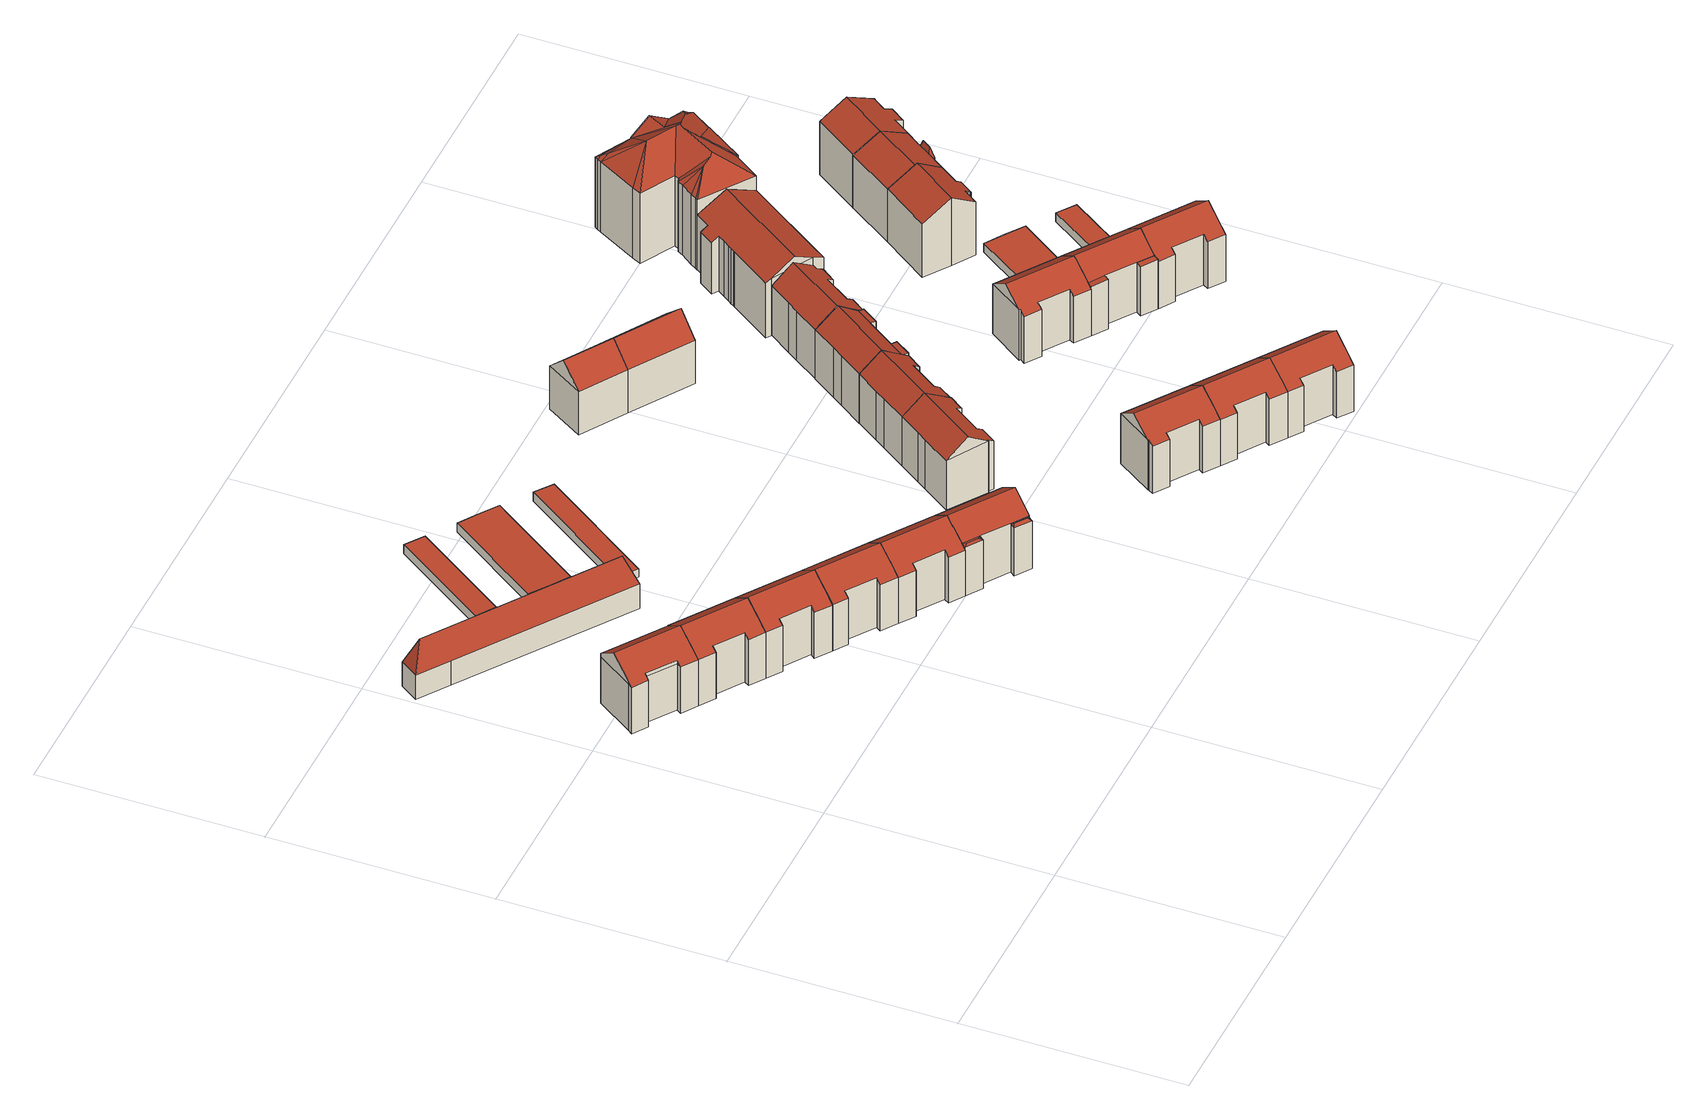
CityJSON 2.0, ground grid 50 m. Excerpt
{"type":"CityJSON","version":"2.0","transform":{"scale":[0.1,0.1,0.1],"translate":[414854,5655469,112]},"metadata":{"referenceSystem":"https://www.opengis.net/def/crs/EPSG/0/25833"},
"CityObjects":{
"building1":{"type":"Building","attributes":{"Dachtyp_tdc":"tdcFreeFormRoof","Gemeindeschluessel":14612000,"Dachneigung":32.83,"QualitaetDacherkennung":71,"Geometrietyp2DReferenz":"3000","measuredHeight":16.33,"function":"31001_9998","roofType":"5000"},"geometry":[{"type":"Solid","lod":"2","boundaries":[[[[0,1,2,3]],[[1,4,5,2]],[[4,6,7,5]],[[6,8,9,7]],[[8,10,11,9]],[[10,12,13,11]],[[12,14,15,13]],[[14,16,17,15]],[[16,18,19,17]],[[18,0,3,19]],[[20,21,22,23]],[[24,23,22,25,18,16,26,27,10,8]],[[6,24,8]],[[10,27,12]],[[12,27,26,14]],[[14,26,16]],[[0,25,22,21,1]],[[18,25,0]],[[4,20,23,24,6]],[[1,21,20,4]],[[3,2,5,7,9,11,13,15,17,19]]]],"semantics":{"surfaces":[{"type":"WallSurface"},{"type":"RoofSurface"},{"type":"GroundSurface"}],"values":[[0,0,0,0,0,0,0,0,0,0,1,1,0,0,0,0,0,0,0,0,2]]}}]},
"building2":{"type":"Building","attributes":{"Dachtyp_tdc":"tdcFreeFormRoof","Gemeindeschluessel":14612000,"Dachneigung":33.62,"QualitaetDacherkennung":70,"Geometrietyp2DReferenz":"3000","measuredHeight":16.34,"function":"31001_9998","roofType":"5000"},"geometry":[{"type":"Solid","lod":"2","boundaries":[[[[28,29,30,31]],[[29,32,33,30]],[[32,8,9,33]],[[8,34,7,9]],[[34,35,5,7]],[[35,36,37,5]],[[36,38,39,37]],[[38,40,41,39]],[[40,42,43,41]],[[42,28,31,43]],[[28,42,40,38,44,45,34,8,32,29]],[[44,36,35,45]],[[35,34,45]],[[38,36,44]],[[31,30,33,9,7,5,37,39,41,43]]]],"semantics":{"surfaces":[{"type":"WallSurface"},{"type":"RoofSurface"},{"type":"GroundSurface"}],"values":[[0,0,0,0,0,0,0,0,0,0,1,1,0,0,2]]}}]},
"building3":{"type":"Building","attributes":{"Dachtyp_tdc":"tdcFreeFormRoof","Gemeindeschluessel":14612000,"Dachneigung":69.06,"QualitaetDacherkennung":4,"Geometrietyp2DReferenz":"3000","measuredHeight":12.86,"function":"31001_2463","roofType":"5000"},"geometry":[{"type":"Solid","lod":"2","boundaries":[[[[46,47,48,49]],[[47,50,51,48]],[[50,52,53,51]],[[52,54,55,53]],[[54,56,57,55]],[[56,46,49,57]],[[52,50,58]],[[50,47,46,59,58]],[[46,56,59]],[[56,54,52,58,59]],[[49,48,51,53,55,57]]]],"semantics":{"surfaces":[{"type":"WallSurface"},{"type":"RoofSurface"},{"type":"GroundSurface"}],"values":[[0,0,0,0,0,0,1,1,1,1,2]]}}]},
"building4":{"type":"Building","attributes":{"Dachtyp_tdc":"tdcFreeFormRoof","Gemeindeschluessel":14612000,"Dachneigung":33.62,"QualitaetDacherkennung":70,"Geometrietyp2DReferenz":"3000","measuredHeight":16.36,"function":"31001_9998","roofType":"5000"},"geometry":[{"type":"Solid","lod":"2","boundaries":[[[[60,61,62,63]],[[61,64,65,62]],[[64,66,67,65]],[[66,40,41,67]],[[40,38,39,41]],[[38,36,37,39]],[[36,68,69,37]],[[68,70,71,69]],[[70,72,73,71]],[[72,60,63,73]],[[72,70,74,75,38,40,66,64,61,60]],[[74,68,36,75]],[[36,38,75]],[[70,68,74]],[[63,62,65,67,41,39,37,69,71,73]]]],"semantics":{"surfaces":[{"type":"WallSurface"},{"type":"RoofSurface"},{"type":"GroundSurface"}],"values":[[0,0,0,0,0,0,0,0,0,0,1,1,0,0,2]]}}]},
"building5":{"type":"Building","attributes":{"Dachtyp_tdc":"tdcFreeFormRoof","Gemeindeschluessel":14612000,"Dachneigung":32.76,"QualitaetDacherkennung":70,"Geometrietyp2DReferenz":"3000","measuredHeight":16.33,"function":"31001_9998","roofType":"5000"},"geometry":[{"type":"Solid","lod":"2","boundaries":[[[[76,77,78,79]],[[77,80,81,78]],[[80,82,83,81]],[[82,84,85,83]],[[84,86,73,85]],[[86,87,71,73]],[[87,68,69,71]],[[68,88,89,69]],[[88,90,91,89]],[[90,76,79,91]],[[92,88,68,93]],[[76,90,92,93,87,86,84,82,80,77]],[[90,88,92]],[[68,87,93]],[[79,78,81,83,85,73,71,69,89,91]]]],"semantics":{"surfaces":[{"type":"WallSurface"},{"type":"RoofSurface"},{"type":"GroundSurface"}],"values":[[0,0,0,0,0,0,0,0,0,0,1,1,0,0,2]]}}]},
"building6":{"type":"Building","attributes":{"Dachtyp_tdc":"tdcPolyFlatRoof","Gemeindeschluessel":14612000,"Dachneigung":0,"QualitaetDacherkennung":67,"Geometrietyp2DReferenz":"3000","measuredHeight":2.36,"function":"31001_2463","roofType":"1000"},"geometry":[{"type":"Solid","lod":"2","boundaries":[[[[94,95,96,97]],[[95,98,99,96]],[[98,100,101,99]],[[100,94,97,101]],[[100,98,95,94]],[[97,96,99,101]]]],"semantics":{"surfaces":[{"type":"WallSurface"},{"type":"RoofSurface"},{"type":"GroundSurface"}],"values":[[0,0,0,0,1,2]]}}]},
"building7":{"type":"Building","attributes":{"Dachtyp_tdc":"tdcFreeFormRoof","Gemeindeschluessel":14612000,"Dachneigung":33.78,"QualitaetDacherkennung":70,"Geometrietyp2DReferenz":"3000","measuredHeight":16.3,"function":"31001_9998","roofType":"5000"},"geometry":[{"type":"Solid","lod":"2","boundaries":[[[[102,103,104,105]],[[103,106,107,104]],[[106,108,109,107]],[[108,110,111,109]],[[110,112,79,111]],[[112,113,91,79]],[[113,88,89,91]],[[88,114,115,89]],[[114,116,117,115]],[[116,102,105,117]],[[118,114,88,119]],[[106,103,102,116,118,119,113,112,110,108]],[[116,114,118]],[[88,113,119]],[[105,104,107,109,111,79,91,89,115,117]]]],"semantics":{"surfaces":[{"type":"WallSurface"},{"type":"RoofSurface"},{"type":"GroundSurface"}],"values":[[0,0,0,0,0,0,0,0,0,0,1,1,0,0,2]]}}]},
"building8":{"type":"Building","attributes":{"Dachtyp_tdc":"tdcPolyFlatRoof","Gemeindeschluessel":14612000,"Dachneigung":0,"QualitaetDacherkennung":94,"Geometrietyp2DReferenz":"3000","measuredHeight":2.3,"function":"31001_2463","roofType":"1000"},"geometry":[{"type":"Solid","lod":"2","boundaries":[[[[120,121,122,123]],[[121,124,125,122]],[[124,126,127,125]],[[126,128,129,127]],[[128,130,131,129]],[[130,120,123,131]],[[130,128,126,124,121,120]],[[123,122,125,127,129,131]]]],"semantics":{"surfaces":[{"type":"WallSurface"},{"type":"RoofSurface"},{"type":"GroundSurface"}],"values":[[0,0,0,0,0,0,1,2]]}}]},
"building9":{"type":"Building","attributes":{"Dachtyp_tdc":"tdcPolyFlatRoof","Gemeindeschluessel":14612000,"Dachneigung":2.96,"QualitaetDacherkennung":85,"Geometrietyp2DReferenz":"3000","measuredHeight":2.35,"function":"31001_2463","roofType":"2100"},"geometry":[{"type":"Solid","lod":"2","boundaries":[[[[132,133,134,135]],[[133,136,137,134]],[[136,138,139,137]],[[138,132,135,139]],[[138,136,133,132]],[[135,134,137,139]]]],"semantics":{"surfaces":[{"type":"WallSurface"},{"type":"RoofSurface"},{"type":"GroundSurface"}],"values":[[0,0,0,0,1,2]]}}]},
"building10":{"type":"Building","attributes":{"Gemeindeschluessel":14612000,"Geometrietyp2DReferenz":"3000","function":"31001_9998","roofType":"9999"},"children":["building10-1","building10-2","building10-3"]},
"building10-1":{"type":"BuildingPart","attributes":{"Dachtyp_tdc":"tdcFreeFormRoof","Dachneigung":12.78,"QualitaetDacherkennung":31,"Geometrietyp2DReferenz":"3000","measuredHeight":12.84,"roofType":"5000"},"parents":["building10"],"geometry":[{"type":"MultiSurface","lod":"2","boundaries":[[[140,141,105,142]],[[141,143,117,105]],[[144,140,142,145]],[[143,141,146]],[[141,140,147,146]],[[140,144,147]],[[144,143,146,147]],[[142,105,117,145]]],"semantics":{"surfaces":[{"type":"WallSurface"},{"type":"RoofSurface"},{"type":"GroundSurface"}],"values":[0,0,0,1,1,1,1,2]}}]},
"building10-2":{"type":"BuildingPart","attributes":{"Dachtyp_tdc":"tdcGableRoof","Dachneigung":35.85,"QualitaetDacherkennung":76,"Geometrietyp2DReferenz":"3000","measuredHeight":16.38,"roofType":"3100"},"parents":["building10"],"geometry":[{"type":"MultiSurface","lod":"2","boundaries":[[[148,149,150]],[[148,144,145,149]],[[143,151,152,117]],[[151,114,115,152]],[[114,153,154,115]],[[153,155,156,154]],[[155,157,158,156]],[[157,159,160,158]],[[159,161,160]],[[155,153,114,151]],[[151,143,144,148,159,157,155]],[[149,145,117,152,115,154,156,158,160]]],"semantics":{"surfaces":[{"type":"WallSurface"},{"type":"RoofSurface"},{"type":"GroundSurface"}],"values":[0,0,0,0,0,0,0,0,0,1,1,2]}}]},
"building10-3":{"type":"BuildingPart","attributes":{"Dachtyp_tdc":"tdcFreeFormRoof","Dachneigung":36.94,"QualitaetDacherkennung":29,"Geometrietyp2DReferenz":"3000","measuredHeight":12.91,"roofType":"5000"},"parents":["building10"],"geometry":[{"type":"MultiSurface","lod":"2","boundaries":[[[162,150,149,163]],[[161,164,165,160]],[[164,162,163,165]],[[166,164,161]],[[167,166,161,150]],[[167,150,162]],[[166,167,162,164]],[[163,149,160,165]]],"semantics":{"surfaces":[{"type":"WallSurface"},{"type":"RoofSurface"},{"type":"GroundSurface"}],"values":[0,0,0,1,1,1,1,2]}}]},
"building11":{"type":"Building","attributes":{"Dachtyp_tdc":"tdcFreeFormRoof","Gemeindeschluessel":14612000,"Dachneigung":32.38,"QualitaetDacherkennung":77,"Geometrietyp2DReferenz":"3000","measuredHeight":16.43,"function":"31001_9998","roofType":"5000"},"geometry":[{"type":"Solid","lod":"2","boundaries":[[[[168,169,170,171]],[[169,172,173,170]],[[172,174,175,173]],[[174,176,177,175]],[[176,178,179,177]],[[178,180,181,179]],[[180,182,183,181]],[[182,184,185,183]],[[184,186,187,185]],[[186,188,189,187]],[[188,190,191,189]],[[190,192,193,191]],[[192,168,171,193]],[[194,174,172,169,168,195]],[[184,182,180,178,176,194,195,192,190,188,186]],[[168,192,195]],[[176,174,194]],[[171,170,173,175,177,179,181,183,185,187,189,191,193]]]],"semantics":{"surfaces":[{"type":"WallSurface"},{"type":"RoofSurface"},{"type":"GroundSurface"}],"values":[[0,0,0,0,0,0,0,0,0,0,0,0,0,1,1,0,0,2]]}}]},
"building12":{"type":"Building","attributes":{"Dachtyp_tdc":"tdcFreeFormRoof","Gemeindeschluessel":14612000,"Dachneigung":31.8,"QualitaetDacherkennung":70,"Geometrietyp2DReferenz":"3000","measuredHeight":16.27,"function":"31001_9998","roofType":"5000"},"geometry":[{"type":"Solid","lod":"2","boundaries":[[[[196,197,198,199]],[[197,200,201,198]],[[200,202,203,201]],[[202,204,205,203]],[[204,206,207,205]],[[206,208,209,207]],[[208,210,211,209]],[[210,212,213,211]],[[212,214,215,213]],[[214,216,217,215]],[[216,196,199,217]],[[218,212,210,219]],[[197,196,216,214,218,219,208,206,204,202,200]],[[210,208,219]],[[214,212,218]],[[199,198,201,203,205,207,209,211,213,215,217]]]],"semantics":{"surfaces":[{"type":"WallSurface"},{"type":"RoofSurface"},{"type":"GroundSurface"}],"values":[[0,0,0,0,0,0,0,0,0,0,0,1,1,0,0,2]]}}]},
"building13":{"type":"Building","attributes":{"Dachtyp_tdc":"tdcGableRoof","Gemeindeschluessel":14612000,"Dachneigung":43.59,"QualitaetDacherkennung":63,"Geometrietyp2DReferenz":"3000","measuredHeight":16.02,"function":"31001_9998","roofType":"3100"},"geometry":[{"type":"Solid","lod":"2","boundaries":[[[[220,221,222,223]],[[221,224,225,222]],[[224,226,227,225]],[[226,220,223,227]],[[224,221,228]],[[220,226,229]],[[221,220,229,228]],[[226,224,228,229]],[[223,222,225,227]]]],"semantics":{"surfaces":[{"type":"WallSurface"},{"type":"RoofSurface"},{"type":"GroundSurface"}],"values":[[0,0,0,0,0,0,1,1,2]]}}]},
"building14":{"type":"Building","attributes":{"Dachtyp_tdc":"tdcFreeFormRoof","Gemeindeschluessel":14612000,"Dachneigung":34,"QualitaetDacherkennung":82,"Geometrietyp2DReferenz":"3000","measuredHeight":16.46,"function":"31001_9998","roofType":"5000"},"geometry":[{"type":"Solid","lod":"2","boundaries":[[[[230,231,232,233]],[[231,234,235,232]],[[234,236,237,235]],[[236,238,239,237]],[[238,240,179,239]],[[240,241,177,179]],[[241,174,175,177]],[[174,242,243,175]],[[242,244,245,243]],[[244,246,247,245]],[[246,248,249,247]],[[248,230,233,249]],[[250,246,244,242,174,194]],[[234,231,230,248,250,194,241,240,238,236]],[[174,241,194]],[[248,246,250]],[[233,232,235,237,239,179,177,175,243,245,247,249]]]],"semantics":{"surfaces":[{"type":"WallSurface"},{"type":"RoofSurface"},{"type":"GroundSurface"}],"values":[[0,0,0,0,0,0,0,0,0,0,0,0,1,1,0,0,2]]}}]},
"building15":{"type":"Building","attributes":{"Dachtyp_tdc":"tdcFreeFormRoof","Gemeindeschluessel":14612000,"Dachneigung":33.01,"QualitaetDacherkennung":71,"Geometrietyp2DReferenz":"3000","measuredHeight":16.28,"function":"31001_9998","roofType":"5000"},"geometry":[{"type":"Solid","lod":"2","boundaries":[[[[251,252,253,254]],[[252,255,256,253]],[[255,257,258,256]],[[257,259,217,258]],[[259,260,215,217]],[[260,212,213,215]],[[212,261,262,213]],[[261,263,264,262]],[[263,265,266,264]],[[265,251,254,266]],[[267,261,212,268]],[[252,251,265,263,267,268,260,259,257,255]],[[263,261,267]],[[212,260,268]],[[254,253,256,258,217,215,213,262,264,266]]]],"semantics":{"surfaces":[{"type":"WallSurface"},{"type":"RoofSurface"},{"type":"GroundSurface"}],"values":[[0,0,0,0,0,0,0,0,0,0,1,1,0,0,2]]}}]},
"building16":{"type":"Building","attributes":{"Dachtyp_tdc":"tdcGableRoof","Gemeindeschluessel":14612000,"Dachneigung":43.86,"QualitaetDacherkennung":66,"Geometrietyp2DReferenz":"3000","measuredHeight":16.01,"function":"31001_9998","roofType":"3100"},"geometry":[{"type":"Solid","lod":"2","boundaries":[[[[269,220,223,270]],[[220,226,227,223]],[[226,271,272,227]],[[271,269,270,272]],[[226,220,273]],[[269,271,274]],[[220,269,274,273]],[[271,226,273,274]],[[270,223,227,272]]]],"semantics":{"surfaces":[{"type":"WallSurface"},{"type":"RoofSurface"},{"type":"GroundSurface"}],"values":[[0,0,0,0,0,0,1,1,2]]}}]},
"building17":{"type":"Building","attributes":{"Gemeindeschluessel":14612000,"Geometrietyp2DReferenz":"3000","function":"31001_9998","roofType":"9999"},"children":["building17-1","building17-2","building17-3"]},
"building17-1":{"type":"BuildingPart","attributes":{"Dachtyp_tdc":"tdcPolyFlatRoof","Dachneigung":5.59,"QualitaetDacherkennung":46,"Geometrietyp2DReferenz":"3000","measuredHeight":13.15,"roofType":"2100"},"parents":["building17"],"geometry":[{"type":"MultiSurface","lod":"2","boundaries":[[[275,276,277,278]],[[276,279,280,277]],[[279,281,282,280]],[[281,283,284,282]],[[281,279,276,275,283]],[[284,278,277,280,282]]],"semantics":{"surfaces":[{"type":"WallSurface"},{"type":"RoofSurface"},{"type":"GroundSurface"}],"values":[0,0,0,0,1,2]}}]},
"building17-2":{"type":"BuildingPart","attributes":{"Dachtyp_tdc":"tdcPolyFlatRoof","Dachneigung":5.25,"QualitaetDacherkennung":42,"Geometrietyp2DReferenz":"3000","measuredHeight":13.13,"roofType":"2100"},"parents":["building17"],"geometry":[{"type":"MultiSurface","lod":"2","boundaries":[[[285,286,287,288]],[[286,289,290,287]],[[289,291,292,290]],[[291,289,286,285]],[[288,287,290,292]]],"semantics":{"surfaces":[{"type":"WallSurface"},{"type":"RoofSurface"},{"type":"GroundSurface"}],"values":[0,0,0,1,2]}}]},
"building17-3":{"type":"BuildingPart","attributes":{"Dachtyp_tdc":"tdcGableRoof","Dachneigung":35.31,"QualitaetDacherkennung":90,"Geometrietyp2DReferenz":"3000","measuredHeight":16.62,"roofType":"3100"},"parents":["building17"],"geometry":[{"type":"MultiSurface","lod":"2","boundaries":[[[293,294,275,278,277]],[[295,296,297,284,283]],[[296,246,298,297]],[[246,299,300,298]],[[299,301,302,300]],[[301,303,304,302]],[[303,305,306,304]],[[305,307,285,288,306]],[[308,293,277,292,291]],[[305,303,301,299,246,296]],[[296,295,294,293,308,307,305]],[[277,278,284,297,298,300,302,304,306,288,292]]],"semantics":{"surfaces":[{"type":"WallSurface"},{"type":"RoofSurface"},{"type":"GroundSurface"}],"values":[0,0,0,0,0,0,0,0,0,1,1,2]}}]},
"building18":{"type":"Building","attributes":{"Dachtyp_tdc":"tdcFreeFormRoof","Gemeindeschluessel":14612000,"Dachneigung":33.32,"QualitaetDacherkennung":70,"Geometrietyp2DReferenz":"3000","measuredHeight":16.29,"function":"31001_9998","roofType":"5000"},"geometry":[{"type":"Solid","lod":"2","boundaries":[[[[263,261,262,264]],[[261,309,310,262]],[[309,311,312,310]],[[311,313,314,312]],[[313,315,316,314]],[[315,317,318,316]],[[317,319,320,318]],[[319,321,322,320]],[[321,265,266,322]],[[265,263,264,266]],[[323,309,261,267]],[[313,311,323,267,263,265,321,319,317,315]],[[311,309,323]],[[261,263,267]],[[264,262,310,312,314,316,318,320,322,266]]]],"semantics":{"surfaces":[{"type":"WallSurface"},{"type":"RoofSurface"},{"type":"GroundSurface"}],"values":[[0,0,0,0,0,0,0,0,0,0,1,1,0,0,2]]}}]},
"building19":{"type":"Building","attributes":{"Dachtyp_tdc":"tdcFreeFormRoof","Gemeindeschluessel":14612000,"Dachneigung":32.2,"QualitaetDacherkennung":78,"Geometrietyp2DReferenz":"3000","measuredHeight":16.44,"function":"31001_9998","roofType":"5000"},"geometry":[{"type":"Solid","lod":"2","boundaries":[[[[324,325,326,327]],[[325,328,329,326]],[[328,330,331,329]],[[330,332,333,331]],[[332,334,335,333]],[[334,336,337,335]],[[336,338,339,337]],[[338,340,341,339]],[[340,342,343,341]],[[342,344,345,343]],[[344,346,347,345]],[[348,328,325,324,346,349]],[[340,338,336,334,332,330,348,349,344,342]],[[330,328,348]],[[346,344,349]],[[347,327,326,329,331,333,335,337,339,341,343,345]],[[346,324,327,347]]]],"semantics":{"surfaces":[{"type":"WallSurface"},{"type":"RoofSurface"},{"type":"GroundSurface"}],"values":[[0,0,0,0,0,0,0,0,0,0,0,1,1,0,0,2,0]]}}]},
"building20":{"type":"Building","attributes":{"Dachtyp_tdc":"tdcFreeFormRoof","Gemeindeschluessel":14612000,"Dachneigung":33.94,"QualitaetDacherkennung":71,"Geometrietyp2DReferenz":"3000","measuredHeight":16.37,"function":"31001_9998","roofType":"5000"},"geometry":[{"type":"Solid","lod":"2","boundaries":[[[[350,351,352,353]],[[351,354,355,352]],[[354,356,357,355]],[[356,358,359,357]],[[358,360,361,359]],[[360,362,363,361]],[[362,364,365,363]],[[364,366,367,365]],[[366,368,369,367]],[[368,370,371,369]],[[370,350,353,371]],[[372,358,356,373]],[[362,360,372,373,354,351,350,370,368,366,364]],[[360,358,372]],[[356,354,373]],[[353,352,355,357,359,361,363,365,367,369,371]]]],"semantics":{"surfaces":[{"type":"WallSurface"},{"type":"RoofSurface"},{"type":"GroundSurface"}],"values":[[0,0,0,0,0,0,0,0,0,0,0,1,1,0,0,2]]}}]},
"building21":{"type":"Building","attributes":{"Dachtyp_tdc":"tdcFreeFormRoof","Gemeindeschluessel":14612000,"Dachneigung":27.31,"QualitaetDacherkennung":55,"Geometrietyp2DReferenz":"3000","measuredHeight":17.8,"function":"31001_9998","roofType":"5000"},"geometry":[{"type":"Solid","lod":"2","boundaries":[[[[374,375,376,377]],[[375,378,379,376]],[[378,380,381,379]],[[380,382,383,381]],[[382,384,385,383]],[[384,386,387,385]],[[386,388,389,387]],[[390,391,392,393]],[[391,394,395,392]],[[394,396,397,395]],[[396,398,399,397]],[[398,400,401,399]],[[400,402,403,401]],[[402,374,377,403]],[[398,396,404,405,400]],[[404,394,391,390,388,386,384,382,380,378,375,374,402,405]],[[402,400,405]],[[396,394,404]],[[377,376,379,381,383,385,387,389,393,392,395,397,399,401,403]],[[388,390,393,389]]]],"semantics":{"surfaces":[{"type":"WallSurface"},{"type":"RoofSurface"},{"type":"GroundSurface"}],"values":[[0,0,0,0,0,0,0,0,0,0,0,0,0,0,1,1,0,0,2,0]]}}]},
"building22":{"type":"Building","attributes":{"Gemeindeschluessel":14612000,"Geometrietyp2DReferenz":"3000","function":"31001_9998","roofType":"9999"},"children":["building22-1","building22-2","building22-3"]},
"building22-1":{"type":"BuildingPart","attributes":{"Dachtyp_tdc":"tdcGableRoof","Dachneigung":35.56,"QualitaetDacherkennung":75,"Geometrietyp2DReferenz":"3000","measuredHeight":16.41,"roofType":"3100"},"parents":["building22"],"geometry":[{"type":"MultiSurface","lod":"2","boundaries":[[[406,407,408,409]],[[410,411,412,361]],[[411,358,359,412]],[[358,413,414,359]],[[413,415,416,414]],[[415,417,418,419,416]],[[406,409,420]],[[415,413,358,411]],[[411,410,407,406,417,415]],[[408,361,412,359,414,416,419,409]]],"semantics":{"surfaces":[{"type":"WallSurface"},{"type":"RoofSurface"},{"type":"GroundSurface"}],"values":[0,0,0,0,0,0,0,1,1,2]}}]},
"building22-2":{"type":"BuildingPart","attributes":{"Dachtyp_tdc":"tdcPolyFlatRoof","Dachneigung":0,"QualitaetDacherkennung":35,"Geometrietyp2DReferenz":"3000","measuredHeight":12.75,"roofType":"1000"},"parents":["building22"],"geometry":[{"type":"MultiSurface","lod":"2","boundaries":[[[421,420,409,422]],[[418,423,424,419]],[[423,421,422,424]],[[423,418,420,421]],[[422,409,419,424]]],"semantics":{"surfaces":[{"type":"WallSurface"},{"type":"RoofSurface"},{"type":"GroundSurface"}],"values":[0,0,0,1,2]}}]},
"building22-3":{"type":"BuildingPart","attributes":{"Dachtyp_tdc":"tdcPolyFlatRoof","Dachneigung":4.29,"QualitaetDacherkennung":34,"Geometrietyp2DReferenz":"3000","measuredHeight":12.86,"roofType":"2100"},"parents":["building22"],"geometry":[{"type":"MultiSurface","lod":"2","boundaries":[[[407,425,426,408]],[[425,427,363,426]],[[427,410,361,363]],[[410,427,425,407]],[[408,426,363,361]]],"semantics":{"surfaces":[{"type":"WallSurface"},{"type":"RoofSurface"},{"type":"GroundSurface"}],"values":[0,0,0,1,2]}}]},
"building23":{"type":"Building","attributes":{"Dachtyp_tdc":"tdcFreeFormRoof","Gemeindeschluessel":14612000,"Dachneigung":32.82,"QualitaetDacherkennung":70,"Geometrietyp2DReferenz":"3000","measuredHeight":16.36,"function":"31001_9998","roofType":"5000"},"geometry":[{"type":"Solid","lod":"2","boundaries":[[[[428,429,430,431]],[[429,432,433,430]],[[432,434,435,433]],[[434,436,424,435]],[[436,437,419,424]],[[437,413,414,419]],[[413,438,439,414]],[[438,440,441,439]],[[440,442,443,441]],[[442,428,431,443]],[[429,428,442,440,444,445,437,436,434,432]],[[444,438,413,445]],[[413,437,445]],[[440,438,444]],[[431,430,433,435,424,419,414,439,441,443]]]],"semantics":{"surfaces":[{"type":"WallSurface"},{"type":"RoofSurface"},{"type":"GroundSurface"}],"values":[[0,0,0,0,0,0,0,0,0,0,1,1,0,0,2]]}}]},
"building24":{"type":"Building","attributes":{"Dachtyp_tdc":"tdcPolyFlatRoof","Gemeindeschluessel":14612000,"Dachneigung":0,"QualitaetDacherkennung":89,"Geometrietyp2DReferenz":"3000","measuredHeight":2.28,"function":"31001_2463","roofType":"1000"},"geometry":[{"type":"Solid","lod":"2","boundaries":[[[[446,447,448,449]],[[447,450,451,448]],[[450,452,453,451]],[[452,454,455,453]],[[454,456,457,455]],[[456,446,449,457]],[[456,454,452,450,447,446]],[[449,448,451,453,455,457]]]],"semantics":{"surfaces":[{"type":"WallSurface"},{"type":"RoofSurface"},{"type":"GroundSurface"}],"values":[[0,0,0,0,0,0,1,2]]}}]},
"building25":{"type":"Building","attributes":{"Dachtyp_tdc":"tdcGableRoof","Gemeindeschluessel":14612000,"Dachneigung":27.91,"QualitaetDacherkennung":63,"Geometrietyp2DReferenz":"3000","measuredHeight":17.53,"function":"31001_9998","roofType":"3100"},"geometry":[{"type":"Solid","lod":"2","boundaries":[[[[458,459,460,461]],[[459,462,463,460]],[[462,464,465,463]],[[464,466,467,465]],[[466,468,469,467]],[[468,470,471,469]],[[470,472,473,471]],[[472,474,475,473]],[[474,476,477,475]],[[476,478,479,477]],[[478,480,481,479]],[[480,482,483,481]],[[482,484,485,483]],[[484,486,487,485]],[[486,458,461,487]],[[482,480,478,476,474,472,470,468,466,464,462,459,458]],[[458,486,484,482]],[[461,460,463,465,467,469,471,473,475,477,479,481,483,485,487]]]],"semantics":{"surfaces":[{"type":"WallSurface"},{"type":"RoofSurface"},{"type":"GroundSurface"}],"values":[[0,0,0,0,0,0,0,0,0,0,0,0,0,0,0,1,1,2]]}}]},
"building26":{"type":"Building","attributes":{"Dachtyp_tdc":"tdcFreeFormRoof","Gemeindeschluessel":14612000,"Dachneigung":34.97,"QualitaetDacherkennung":17,"Geometrietyp2DReferenz":"3000","measuredHeight":23.69,"function":"31001_9998","roofType":"5000"},"geometry":[{"type":"Solid","lod":"2","boundaries":[[[[488,489,490,491]],[[489,492,493,490]],[[492,494,495,493]],[[494,496,497,495]],[[496,498,499,497]],[[498,500,501,499]],[[500,502,503,501]],[[502,504,505,503]],[[504,506,507,505]],[[506,508,509,507]],[[508,510,511,509]],[[510,512,513,511]],[[512,514,515,513]],[[514,516,517,515]],[[516,518,519,517]],[[518,520,521,519]],[[520,522,523,521]],[[522,524,525,523]],[[524,526,527,525]],[[526,528,529,527]],[[528,530,531,529]],[[530,532,533,531]],[[532,534,535,533]],[[534,536,537,535]],[[536,488,491,537]],[[538,539,536,534]],[[532,538,534]],[[530,538,532]],[[528,538,530]],[[538,528,526]],[[540,539,538,526,524]],[[541,540,524,522]],[[542,543,544,541,522,520]],[[542,520,518]],[[543,542,518,516]],[[545,546,547,548,544,543,516,514]],[[546,545,512,510]],[[549,547,546,510,508]],[[550,549,508,506]],[[550,506,504]],[[547,549,550,504,502]],[[547,551,548]],[[502,551,547]],[[502,552,551]],[[502,553,552]],[[502,554,553]],[[500,554,502]],[[554,500,498]],[[554,498,496]],[[553,554,496,494]],[[494,552,553]],[[492,552,494]],[[552,492,489]],[[551,552,489,488]],[[539,540,541,544,548,551,488,536]],[[491,490,493,495,497,499,501,503,505,507,509,511,513,515,517,519,521,523,525,527,529,531,533,535,537]],[[545,514,512]]]],"semantics":{"surfaces":[{"type":"WallSurface"},{"type":"RoofSurface"},{"type":"GroundSurface"}],"values":[[0,0,0,0,0,0,0,0,0,0,0,0,0,0,0,0,0,0,0,0,0,0,0,0,0,1,1,1,1,1,1,1,1,1,1,1,1,1,1,0,1,1,1,1,1,1,1,1,1,1,1,1,1,1,1,2,1]]}}]},
"building27":{"type":"Building","attributes":{"Dachtyp_tdc":"tdcPolyFlatRoof","Gemeindeschluessel":14612000,"Dachneigung":3.15,"QualitaetDacherkennung":82,"Geometrietyp2DReferenz":"3000","measuredHeight":2.34,"function":"31001_2463","roofType":"2100"},"geometry":[{"type":"Solid","lod":"2","boundaries":[[[[555,556,557,558]],[[556,559,560,557]],[[559,561,562,560]],[[561,555,558,562]],[[561,559,556,555]],[[558,557,560,562]]]],"semantics":{"surfaces":[{"type":"WallSurface"},{"type":"RoofSurface"},{"type":"GroundSurface"}],"values":[[0,0,0,0,1,2]]}}]},
"building28":{"type":"Building","attributes":{"Gemeindeschluessel":14612000,"Geometrietyp2DReferenz":"3000","function":"31001_9998","roofType":"9999"},"children":["building28-1","building28-2"]},
"building28-1":{"type":"BuildingPart","attributes":{"Dachtyp_tdc":"tdcFreeFormRoof","Dachneigung":74.72,"QualitaetDacherkennung":18,"Geometrietyp2DReferenz":"3000","measuredHeight":14.61,"roofType":"5000"},"parents":["building28"],"geometry":[{"type":"MultiSurface","lod":"2","boundaries":[[[563,564,565,566]],[[564,567,568,565]],[[567,569,570,568]],[[571,563,566,572]],[[573,569,567,564]],[[574,573,564,563]],[[574,563,571]],[[573,574,571,569]],[[566,565,568,570,572]]],"semantics":{"surfaces":[{"type":"WallSurface"},{"type":"RoofSurface"},{"type":"GroundSurface"}],"values":[0,0,0,0,1,1,1,1,2]}}]},
"building28-2":{"type":"BuildingPart","attributes":{"Dachtyp_tdc":"tdcGableRoof","Dachneigung":28.5,"QualitaetDacherkennung":78,"Geometrietyp2DReferenz":"3000","measuredHeight":17.15,"roofType":"3100"},"parents":["building28"],"geometry":[{"type":"MultiSurface","lod":"2","boundaries":[[[575,576,568,570,569]],[[576,459,460,568]],[[459,577,578,460]],[[577,579,487,578]],[[579,580,581,487]],[[580,582,583,581]],[[582,584,585,583]],[[584,586,587,585]],[[586,588,571,572,587]],[[582,580,579,577]],[[577,459,576,575,588,586,584,582]],[[572,570,568,460,578,487,581,583,585,587]]],"semantics":{"surfaces":[{"type":"WallSurface"},{"type":"RoofSurface"},{"type":"GroundSurface"}],"values":[0,0,0,0,0,0,0,0,0,1,1,2]}}]},
"building29":{"type":"Building","attributes":{"Dachtyp_tdc":"tdcFreeFormRoof","Gemeindeschluessel":14612000,"Dachneigung":26.91,"QualitaetDacherkennung":64,"Geometrietyp2DReferenz":"3000","measuredHeight":17.02,"function":"31001_9998","roofType":"5000"},"geometry":[{"type":"Solid","lod":"2","boundaries":[[[[589,590,591,592]],[[590,593,594,591]],[[593,595,596,594]],[[595,597,598,596]],[[597,599,600,598]],[[599,601,602,600]],[[601,603,604,602]],[[603,605,606,604]],[[605,607,608,606]],[[607,609,610,608]],[[609,580,611,610]],[[580,612,613,611]],[[612,589,592,613]],[[599,597,595,593,590,614,615,609,607,605,603,601]],[[615,614,589,612,580]],[[580,609,615]],[[590,589,614]],[[592,591,594,596,598,600,602,604,606,608,610,611,613]]]],"semantics":{"surfaces":[{"type":"WallSurface"},{"type":"RoofSurface"},{"type":"GroundSurface"}],"values":[[0,0,0,0,0,0,0,0,0,0,0,0,0,1,1,0,0,2]]}}]}
},
"vertices":[
[83,958,129],[140,1041,129],[140,1041,9],[83,958,9],[270,951,129],[270,951,9],[213,868,129],[213,868,9],[206,858,129],[206,858,9],[172,881,129],[172,881,9],[179,892,129],[179,892,9],[116,935,129],[116,935,9],[108,925,129],[108,925,9],[75,947,129],[75,947,9],[270,951,138],[140,1041,138],[113,1002,172],[244,913,172],[213,868,138],[83,958,138],[116,935,138],[179,892,138],
[311,801,137],[248,844,137],[248,844,9],[311,801,9],[241,834,129],[241,834,9],[213,868,137],[270,951,139],[402,861,138],[402,861,9],[345,778,137],[345,778,9],[338,767,128],[338,767,9],[304,790,128],[304,790,9],[375,822,172],[243,912,172],
[438,1082,75],[72,1336,75],[72,1336,12],[438,1082,12],[3,1384,75],[3,1384,12],[32,1425,75],[32,1425,12],[101,1377,74],[101,1377,12],[467,1123,75],[467,1123,12],[38,1390,141],[432,1117,141],
[433,702,128],[441,712,137],[441,712,9],[433,702,9],[378,755,137],[378,755,9],[371,744,128],[371,744,9],[532,771,139],[532,771,9],[476,688,137],[476,688,9],[468,677,128],[468,677,9],[506,732,173],[375,822,173],
[597,589,129],[562,613,129],[562,613,9],[597,589,9],[570,624,138],[570,624,9],[507,667,138],[507,667,9],[499,656,129],[499,656,9],[468,677,129],[476,688,138],[662,682,139],[662,682,9],[605,600,138],[605,600,9],[635,644,172],[506,733,172],
[260,1363,38],[410,1581,38],[410,1581,15],[260,1363,15],[451,1552,38],[451,1552,15],[302,1335,38],[302,1335,15],
[728,499,128],[695,521,128],[695,521,9],[728,499,9],[703,533,137],[703,533,9],[640,576,137],[640,576,9],[632,565,128],[632,565,9],[597,589,128],[605,600,137],[792,592,139],[792,592,9],[736,510,137],[736,510,9],[766,554,172],[635,643,172],
[448,1235,37],[407,1264,37],[407,1264,14],[448,1235,14],[365,1293,37],[365,1293,14],[514,1509,37],[514,1509,14],[557,1481,37],[557,1481,14],[598,1452,37],[598,1452,14],
[661,1406,38],[702,1378,36],[702,1378,15],[661,1406,15],[524,1120,36],[524,1120,15],[483,1148,38],[483,1148,15],
[763,475,136],[728,499,136],[763,475,9],[736,510,136],[771,486,136],[771,486,9],[738,501,138],[761,484,138],
[832,444,136],[832,444,9],[832,444,133],[765,553,173],[765,553,9],[925,502,138],[925,502,9],[898,462,173],[898,462,9],[869,419,136],[869,419,9],[867,420,136],[867,420,9],[867,420,133],
[824,433,133],[824,433,9],[859,409,133],[859,409,9],[859,417,138],[832,436,138],
[963,639,134],[1006,702,134],[1006,702,7],[963,639,7],[1021,724,134],[1021,724,7],[1055,773,134],[1055,773,7],[1139,716,141],[1139,716,7],[1151,707,132],[1151,707,7],[1128,674,132],[1128,674,7],[1115,682,141],[1115,682,7],[1072,619,141],[1072,619,7],[1084,611,132],[1084,611,7],[1060,576,132],[1060,576,7],[1048,584,141],[1048,584,7],[1046,582,141],[1046,582,7],[1099,743,172],[1007,609,172],
[1263,209,131],[1271,220,140],[1271,220,10],[1263,209,10],[1207,265,140],[1207,265,10],[1200,254,132],[1200,254,10],[1166,277,132],[1166,277,10],[1173,288,140],[1173,288,10],[1172,289,140],[1172,289,10],[1228,372,139],[1228,372,10],[1362,279,139],[1362,279,10],[1305,197,140],[1305,197,10],[1297,186,131],[1297,186,10],[1335,240,172],[1202,333,172],
[985,1337,128],[883,1401,128],[883,1401,16],[985,1337,16],[936,1486,128],[936,1486,16],[1038,1421,128],[1038,1421,16],[910,1444,176],[1012,1379,176],
[1241,837,130],[1217,803,130],[1217,803,7],[1241,837,7],[1205,812,140],[1205,812,7],[1162,749,140],[1162,749,7],[1174,741,130],[1174,741,7],[1151,707,130],[1139,716,140],[1092,827,134],[1092,827,7],[1109,851,134],[1109,851,7],[1145,903,134],[1145,903,7],[1228,846,140],[1228,846,7],[1189,873,172],
[1393,120,130],[1401,131,139],[1401,131,10],[1393,120,10],[1338,174,139],[1338,174,10],[1330,163,130],[1330,163,10],[1297,186,130],[1305,197,139],[1493,188,139],[1493,188,10],[1437,106,139],[1437,106,10],[1429,95,130],[1429,95,10],[1466,149,173],[1335,240,173],
[1122,1249,128],[1122,1249,16],[1177,1333,128],[1177,1333,16],[1011,1379,176],[1150,1291,176],
[1252,881,138],[1252,880,138],[1252,880,6],[1252,881,6],[1265,872,136],[1265,872,6],[1241,837,136],[1241,837,6],[1228,846,138],[1228,846,6],
[1321,980,138],[1333,972,136],[1333,972,6],[1321,980,6],[1307,935,136],[1307,935,6],[1295,943,138],[1295,943,6],
[1252,880,139],[1252,881,139],[1228,846,139],[1189,873,173],[1189,873,6],[1145,903,6],[1182,957,134],[1182,957,6],[1200,982,134],[1200,982,6],[1238,1038,134],[1238,1038,6],[1282,1007,173],[1282,1007,6],[1321,980,139],[1295,943,139],
[1622,99,139],[1622,99,10],[1565,17,139],[1565,17,10],[1557,6,130],[1557,6,10],[1524,29,130],[1524,29,10],[1532,41,139],[1532,41,10],[1468,85,139],[1468,85,10],[1460,73,130],[1460,73,10],[1595,60,173],
[1277,1095,135],[1293,1118,135],[1293,1118,7],[1277,1095,7],[1329,1170,135],[1329,1170,7],[1415,1116,140],[1415,1116,7],[1409,1107,140],[1409,1107,7],[1422,1098,131],[1422,1098,7],[1399,1066,131],[1399,1066,7],[1387,1075,140],[1387,1075,7],[1345,1014,141],[1345,1014,7],[1357,1006,131],[1357,1006,7],[1333,972,131],[1333,972,7],[1238,1038,135],[1238,1038,7],[1373,1142,172],[1281,1008,172],
[1441,670,130],[1449,681,140],[1449,681,9],[1441,670,9],[1446,683,140],[1446,683,9],[1502,764,138],[1502,764,9],[1635,672,138],[1635,672,9],[1579,591,140],[1579,591,9],[1571,580,131],[1571,580,9],[1537,604,131],[1537,604,9],[1544,615,140],[1544,615,9],[1482,658,140],[1482,658,9],[1475,647,131],[1475,647,9],[1607,632,173],[1474,724,173],
[1318,1178,147],[1382,1272,148],[1382,1272,6],[1318,1178,6],[1385,1276,148],[1385,1276,6],[1389,1283,148],[1389,1283,6],[1395,1291,148],[1395,1291,6],[1405,1305,148],[1405,1305,6],[1416,1321,148],[1416,1321,6],[1402,1330,139],[1402,1330,6],[1425,1364,139],[1439,1355,148],[1439,1355,6],[1425,1364,6],[1461,1387,148],[1461,1387,6],[1576,1307,149],[1576,1307,6],[1436,1102,149],[1436,1102,6],[1415,1116,161],[1415,1116,6],[1329,1170,155],[1329,1170,6],[1518,1347,184],[1377,1140,184],
[1675,525,138],[1613,568,138],[1613,568,9],[1675,525,9],[1579,591,138],[1607,632,174],[1607,632,9],[1765,582,138],[1765,582,9],[1737,542,174],[1737,542,9],[1709,501,138],[1709,501,137],[1709,501,9],[1675,525,137],
[1667,513,137],[1667,513,9],[1701,490,137],[1701,490,9],
[1605,557,137],[1605,557,9],[1571,580,137],
[1797,423,131],[1805,435,140],[1805,435,9],[1797,423,9],[1743,478,140],[1743,478,9],[1735,467,131],[1735,467,9],[1701,490,131],[1709,501,140],[1897,491,138],[1897,491,9],[1840,410,140],[1840,410,9],[1832,398,131],[1832,398,9],[1869,452,173],[1738,543,173],
[1654,769,32],[1729,879,32],[1729,879,9],[1654,769,9],[1772,850,32],[1772,850,9],[1811,823,32],[1811,823,9],[1735,713,32],[1735,713,9],[1696,740,32],[1696,740,9],
[1745,1030,180],[1794,996,141],[1794,996,5],[1745,1030,5],[1765,955,142],[1765,955,5],[1776,948,133],[1776,948,5],[1754,917,133],[1754,917,5],[1753,918,134],[1753,918,5],[1749,921,138],[1749,921,5],[1742,925,143],[1742,925,5],[1736,916,143],[1736,916,5],[1729,906,143],[1729,906,5],[1723,898,143],[1723,898,5],[1719,892,143],[1719,892,5],[1671,924,180],[1671,924,5],[1613,963,143],[1613,963,5],[1688,1070,143],[1688,1070,5],
[1512,1457,187],[1435,1499,187],[1435,1499,5],[1512,1457,5],[1446,1520,187],[1446,1520,5],[1495,1610,187],[1495,1610,5],[1500,1618,187],[1500,1618,5],[1505,1626,187],[1505,1626,5],[1507,1625,187],[1507,1625,5],[1588,1582,187],[1588,1582,5],[1589,1584,187],[1589,1584,5],[1672,1539,187],[1672,1539,5],[1672,1537,187],[1672,1537,5],[1705,1519,187],[1705,1519,5],[1705,1508,187],[1705,1508,5],[1709,1499,187],[1709,1499,5],[1678,1453,187],[1678,1453,5],[1679,1452,187],[1679,1452,5],[1621,1365,187],[1621,1365,5],[1618,1368,187],[1618,1368,5],[1576,1307,187],[1576,1307,5],[1461,1387,187],[1461,1387,5],[1464,1391,187],[1464,1391,5],[1472,1404,187],[1472,1404,5],[1492,1431,187],[1492,1431,5],[1500,1444,187],[1500,1444,5],[1508,1446,187],[1508,1446,5],[1525,1401,220],[1553,1395,228],[1560,1397,232],[1597,1472,240],[1606,1439,224],[1604,1440,224],[1598,1472,240],[1677,1501,206],[1676,1502,207],[1619,1488,235],[1604,1484,242],[1609,1520,219],[1630,1561,220],[1601,1492,238],[1534,1528,238],[1512,1601,199],[1508,1614,193],
[1871,783,33],[1913,755,31],[1913,755,10],[1871,783,10],[1839,644,31],[1839,644,10],[1797,672,33],[1797,672,10],
[1857,1061,124],[1834,1029,124],[1834,1029,5],[1857,1061,5],[1823,1037,124],[1823,1037,5],[1822,1037,124],[1822,1037,5],[1845,1070,124],[1845,1070,5],[1832,1039,151],[1846,1059,151],
[1822,1037,141],[1823,1037,141],[1741,1033,176],[1741,1033,5],[1688,1070,142],[1760,1175,142],[1760,1175,5],[1813,1138,176],[1813,1138,5],[1866,1101,141],[1866,1101,5],[1844,1070,141],[1844,1070,5],[1845,1070,141],
[1831,1277,142],[1938,1204,142],[1938,1204,4],[1831,1277,4],[1933,1197,142],[1933,1197,4],[1929,1191,142],[1929,1191,4],[1924,1184,142],[1924,1184,4],[1917,1174,142],[1917,1174,4],[1926,1168,136],[1926,1168,4],[1933,1163,132],[1933,1163,4],[1909,1129,132],[1909,1129,4],[1893,1140,142],[1893,1140,4],[1866,1101,142],[1866,1101,4],[1760,1175,4],[1761,1176,142],[1761,1176,4],[1885,1241,175],[1813,1138,175]
]}
